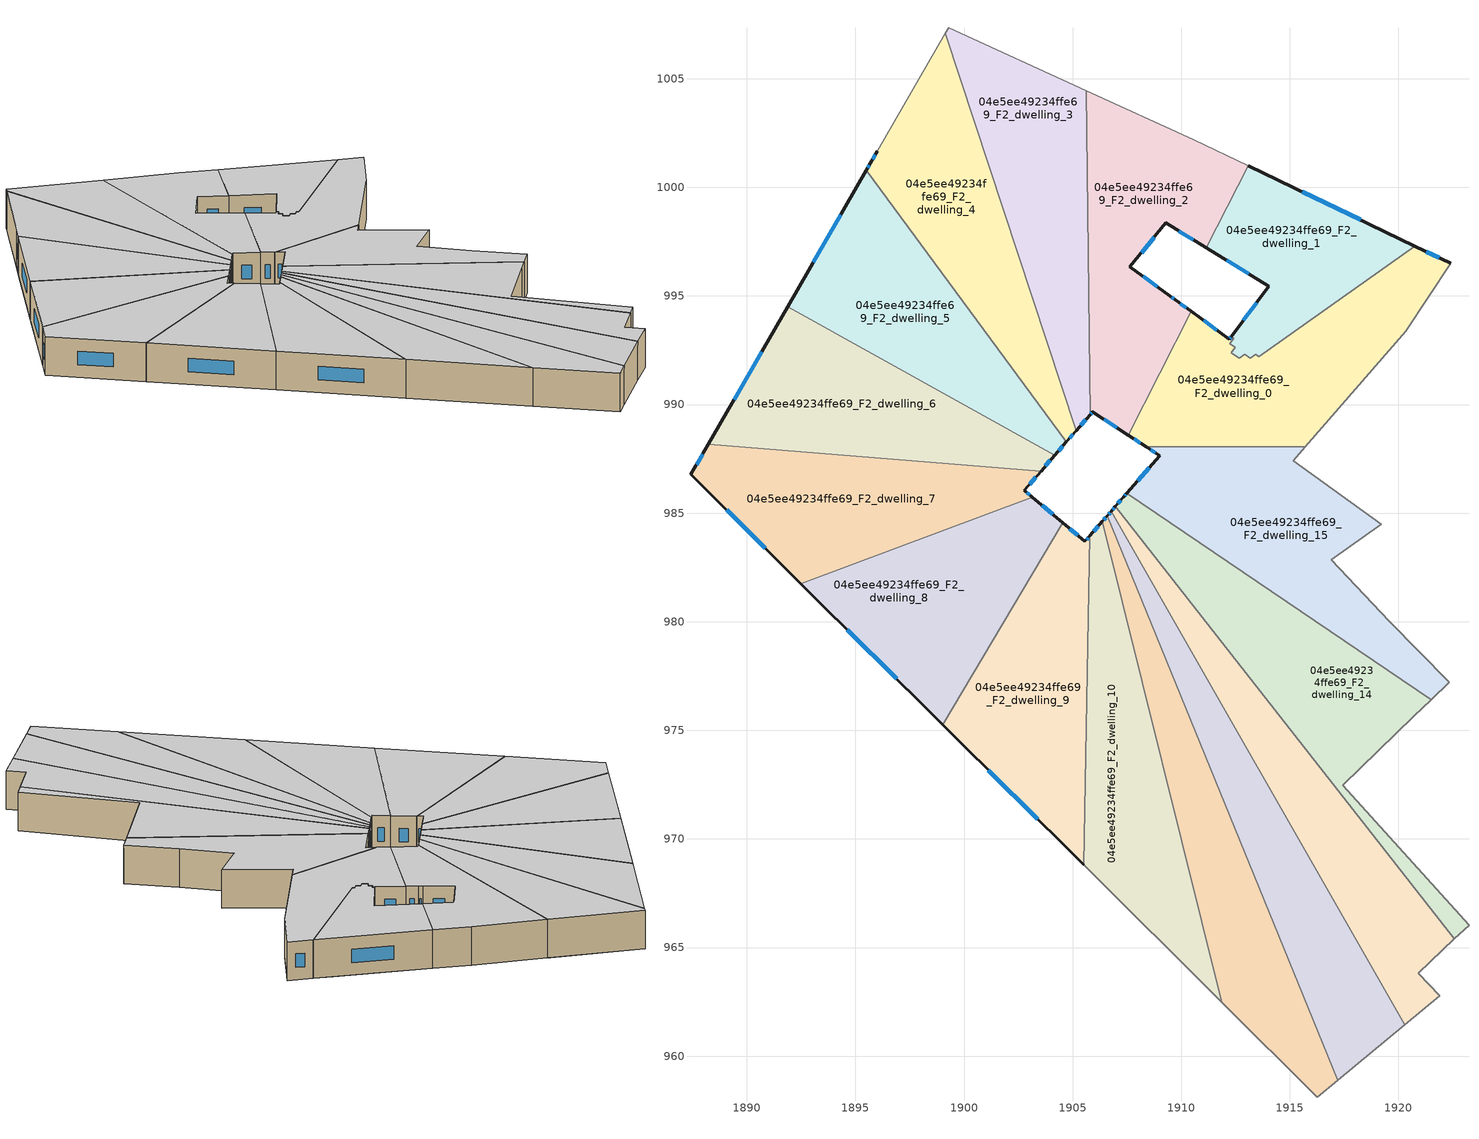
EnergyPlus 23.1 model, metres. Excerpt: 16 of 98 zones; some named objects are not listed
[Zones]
04e5ee49234ffe69_F2_dwelling_0
 floor to 04e5ee49234ffe69_F1_dwelling_16 (EU_floor_Construction): 1922.41,996.5 1920.34,993.38 1918.18,990.9 1908.49,988.05 1908.4,988.05 1907.95,988.34 1910.13,993.64 1910.46,994.29 1910.49,994.26 1912.21,993.01 1912.26,993.08 1912.3,993.13 1912.42,993.04 1912.24,992.8 1912.48,992.63 1912.3,992.39 1912.66,992.12 1912.92,992.31 1913.18,992.12 1913.44,992.3 1913.56,992.21 1920.75,997.3 z6
 floor to 04e5ee49234ffe69_F1_dwelling_1 (EU_floor_Construction): 1910.13,993.64 1907.95,988.34 1907.56,988.59 z6
 floor to 04e5ee49234ffe69_F1_dwelling_15 (EU_floor_Construction): 1918.18,990.9 1915.7,988.05 1908.49,988.05 z6
 wall outside (EU_wall_Construction): 1912.3,993.13 1912.21,993.01 1910.46,994.29 / 1922.41,996.5 1920.75,997.3 / 1907.56,988.59 1908.4,988.05 z6:9
 wall to 04e5ee49234ffe69_F2_dwelling_2 (EU_wall_Construction): 1910.46,994.29 1907.56,988.59 z6:9
 wall to 04e5ee49234ffe69_F2_dwelling_1 (EU_wall_Construction): 1920.75,997.3 1913.56,992.21 1913.44,992.3 1913.18,992.12 1912.92,992.31 1912.66,992.12 1912.3,992.39 1912.48,992.63 1912.24,992.8 1912.42,993.04 1912.3,993.13 z6:9
 wall adiabatic (EU_wall_Construction): 1915.7,988.05 1920.34,993.38 1922.41,996.5 z6:9
 wall to 04e5ee49234ffe69_F2_dwelling_15 (EU_wall_Construction): 1908.4,988.05 1915.7,988.05 z6:9
 window (EU_Window_Construction): 1911.64,993.43 1911.03,993.87 / 1912.27,993.09 1912.24,993.05 / 1921.87,996.76 1921.29,997.04 / 1907.83,988.41 1908.12,988.23 z6.98:8.02
 ceiling to 04e5ee49234ffe69_F3_dwelling_0 (EU_floor_Construction): 1920.34,993.38 1922.41,996.5 1920.75,997.3 1913.56,992.21 1913.44,992.3 1913.18,992.12 1912.92,992.31 1912.66,992.12 1912.3,992.39 1912.48,992.63 1912.24,992.8 1912.42,993.04 1912.3,993.13 1912.21,993.01 1910.46,994.29 1907.56,988.59 1908.4,988.05 1915.7,988.05 z9
04e5ee49234ffe69_F2_dwelling_1
 floor to 04e5ee49234ffe69_F1_dwelling_0 (EU_floor_Construction): 1919.47,997.91 1913.25,992.81 1912.72,993.2 1912.5,993.4 1912.64,993.58 1912.69,993.64 1914.04,995.44 1911.16,997.21 1913.08,1000.98 z6
 floor to 04e5ee49234ffe69_F1_dwelling_16 (EU_floor_Construction): 1920.75,997.3 1913.56,992.21 1913.44,992.3 1913.18,992.12 1912.92,992.31 1912.66,992.12 1912.3,992.39 1912.48,992.63 1912.24,992.8 1912.42,993.04 1912.3,993.13 1912.48,993.37 1912.49,993.38 1912.5,993.39 1912.72,993.2 1913.25,992.81 1919.47,997.91 z6
 wall outside (EU_wall_Construction): 1911.16,997.21 1914.04,995.44 1912.3,993.13 / 1920.75,997.3 1913.08,1000.99 z6:9
 wall to 04e5ee49234ffe69_F2_dwelling_2 (EU_wall_Construction): 1913.08,1000.99 1911.16,997.21 z6:9
 window (EU_Window_Construction): 1913.47,994.69 1912.87,993.88 / 1912.1,996.63 1913.1,996.02 / 1918.26,998.5 1915.57,999.79 z6.98:8.02
 ceiling to 04e5ee49234ffe69_F3_dwelling_1 (EU_floor_Construction): 1920.75,997.3 1913.08,1000.99 1911.16,997.21 1914.04,995.44 1912.3,993.13 1912.42,993.04 1912.24,992.8 1912.48,992.63 1912.3,992.39 1912.66,992.12 1912.92,992.31 1913.18,992.12 1913.44,992.3 1913.56,992.21 z9
04e5ee49234ffe69_F2_dwelling_10
 floor adiabatic (EU_floor_Construction): 1906.21,984.44 1909.36,964.96 1905.51,968.8 1905.79,983.95 z6
 floor to 04e5ee49234ffe69_F1_dwelling_10 (EU_floor_Construction): 1906.37,984.62 1911.87,962.47 1909.36,964.96 1906.21,984.44 z6
 wall outside (EU_wall_Construction): 1906.37,984.62 1905.79,983.95 z6:9
 wall to 04e5ee49234ffe69_F2_dwelling_11 (EU_wall_Construction): 1911.87,962.47 1906.37,984.62 z6:9
 wall adiabatic (EU_wall_Construction): 1905.51,968.8 1911.87,962.47 z6:9
 wall to 04e5ee49234ffe69_F2_dwelling_9 (EU_wall_Construction): 1905.79,983.95 1905.51,968.8 z6:9
 window (EU_Window_Construction): 1906.18,984.4 1905.97,984.17 z6.98:8.02
 ceiling to 04e5ee49234ffe69_F3_dwelling_10 (EU_floor_Construction): 1911.87,962.47 1906.37,984.62 1905.79,983.95 1905.51,968.8 z9
04e5ee49234ffe69_F2_dwelling_11
 floor to 04e5ee49234ffe69_F1_dwelling_10 (EU_floor_Construction): 1906.51,984.78 1915.31,959.04 1911.87,962.47 1906.37,984.62 z6
 floor to 04e5ee49234ffe69_F1_dwelling_11 (EU_floor_Construction): 1906.6,984.88 1917.2,958.88 1916.26,958.1 1915.31,959.04 1906.51,984.78 z6
 wall outside (EU_wall_Construction): 1906.6,984.88 1906.37,984.62 z6:9
 wall to 04e5ee49234ffe69_F2_dwelling_12 (EU_wall_Construction): 1917.2,958.88 1906.6,984.88 z6:9
 wall adiabatic (EU_wall_Construction): 1911.87,962.47 1916.26,958.1 1917.2,958.88 z6:9
 window (EU_Window_Construction): 1906.52,984.8 1906.44,984.7 z6.98:8.02
 ceiling to 04e5ee49234ffe69_F3_dwelling_11 (EU_floor_Construction): 1917.2,958.88 1906.6,984.88 1906.37,984.62 1911.87,962.47 1916.26,958.1 z9
04e5ee49234ffe69_F2_dwelling_12
 floor to 04e5ee49234ffe69_F1_dwelling_11 (EU_floor_Construction): 1906.69,984.99 1918.7,960.13 1917.2,958.88 1906.6,984.88 z6
 floor to 04e5ee49234ffe69_F1_dwelling_12 (EU_floor_Construction): 1906.78,985.09 1920.29,961.44 1918.7,960.13 1906.69,984.99 1906.72,985.02 z6
 wall outside (EU_wall_Construction): 1906.78,985.09 1906.6,984.88 z6:9
 wall to 04e5ee49234ffe69_F2_dwelling_13 (EU_wall_Construction): 1920.29,961.44 1906.78,985.09 z6:9
 wall adiabatic (EU_wall_Construction): 1917.2,958.88 1920.29,961.44 z6:9
 window (EU_Window_Construction): 1906.72,985.03 1906.66,984.95 z6.98:8.02
 ceiling to 04e5ee49234ffe69_F3_dwelling_12 (EU_floor_Construction): 1920.29,961.44 1906.78,985.09 1906.6,984.88 1917.2,958.88 z9
04e5ee49234ffe69_F2_dwelling_13
 floor to 04e5ee49234ffe69_F1_dwelling_12 (EU_floor_Construction): 1906.86,985.18 1921.61,962.54 1920.29,961.44 1906.78,985.09 z6
 floor to 04e5ee49234ffe69_F1_dwelling_13 (EU_floor_Construction): 1906.97,985.31 1922.58,965.39 1920.91,963.82 1921.9,962.78 1921.61,962.54 1906.86,985.18 z6
 wall outside (EU_wall_Construction): 1906.97,985.31 1906.78,985.09 z6:9
 wall adiabatic (EU_wall_Construction): 1920.29,961.44 1921.9,962.78 1920.91,963.82 1922.58,965.39 z6:9
 wall to 04e5ee49234ffe69_F2_dwelling_14 (EU_wall_Construction): 1922.58,965.39 1906.97,985.31 z6:9
 window (EU_Window_Construction): 1906.91,985.24 1906.84,985.16 z6.98:8.02
 ceiling to 04e5ee49234ffe69_F3_dwelling_13 (EU_floor_Construction): 1921.9,962.78 1920.91,963.82 1922.58,965.39 1906.97,985.31 1906.78,985.09 1920.29,961.44 z9
04e5ee49234ffe69_F2_dwelling_14
 floor to 04e5ee49234ffe69_F1_dwelling_13 (EU_floor_Construction): 1918.45,973.47 1917.44,972.48 1923.25,966.02 1922.58,965.39 1906.97,985.31 1907.01,985.35 1907.08,985.44 z6
 floor to 04e5ee49234ffe69_F1_dwelling_14 (EU_floor_Construction): 1921.51,976.41 1920.7,975.64 1918.45,973.47 1907.08,985.44 1907.34,985.73 1907.46,985.87 1907.98,985.6 z6
 floor to 04e5ee49234ffe69_F1_dwelling_15 (EU_floor_Construction): 1907.98,985.6 1907.46,985.87 1907.5,985.92 z6
 wall outside (EU_wall_Construction): 1907.5,985.92 1907.34,985.73 1906.97,985.31 z6:9
 wall adiabatic (EU_wall_Construction): 1922.58,965.39 1923.25,966.02 1917.44,972.48 1920.7,975.64 1921.51,976.41 z6:9
 wall to 04e5ee49234ffe69_F2_dwelling_15 (EU_wall_Construction): 1921.51,976.41 1907.5,985.92 z6:9
 window (EU_Window_Construction): 1907.22,985.59 1907.09,985.44 / 1907.45,985.86 1907.39,985.79 z6.98:8.02
 ceiling to 04e5ee49234ffe69_F3_dwelling_14 (EU_floor_Construction): 1923.25,966.02 1917.44,972.48 1920.7,975.64 1921.51,976.41 1907.5,985.92 1907.34,985.73 1906.97,985.31 1922.58,965.39 z9
04e5ee49234ffe69_F2_dwelling_15
 floor to 04e5ee49234ffe69_F1_dwelling_14 (EU_floor_Construction): 1920.95,978.63 1922.35,977.21 1921.51,976.41 1907.98,985.6 z6
 floor to 04e5ee49234ffe69_F1_dwelling_15 (EU_floor_Construction): 1919.22,984.48 1916.91,982.86 1919.58,980.02 1920.95,978.63 1907.98,985.6 1907.5,985.92 1909.01,987.65 1908.42,988.03 1908.49,988.05 1915.7,988.05 1915.15,987.41 z6
 wall outside (EU_wall_Construction): 1908.4,988.05 1909.01,987.65 1907.5,985.92 z6:9
 wall adiabatic (EU_wall_Construction): 1921.51,976.41 1922.35,977.21 1919.58,980.02 1916.91,982.86 1919.22,984.48 1915.15,987.41 1915.7,988.05 z6:9
 window (EU_Window_Construction): 1908.6,987.92 1908.81,987.78 / 1908.52,987.09 1907.99,986.48 z6.98:8.02
 ceiling to 04e5ee49234ffe69_F3_dwelling_15 (EU_floor_Construction): 1922.35,977.21 1919.58,980.02 1916.91,982.86 1919.22,984.48 1915.15,987.41 1915.7,988.05 1908.4,988.05 1909.01,987.65 1907.5,985.92 1921.51,976.41 z9
04e5ee49234ffe69_F2_dwelling_2
 floor to 04e5ee49234ffe69_F1_dwelling_1 (EU_floor_Construction): 1910.57,1002.19 1911.91,1001.54 1910.34,997.71 1909.28,998.36 1907.64,996.34 1909.49,994.99 1909.73,994.82 1910.41,994.33 1910.13,993.64 1907.56,988.59 1906.02,989.59 1905.71,997.41 1905.63,1004.45 z6
 floor to 04e5ee49234ffe69_F1_dwelling_0 (EU_floor_Construction): 1913.08,1000.98 1911.16,997.21 1910.34,997.71 1911.91,1001.54 z6
 floor to 04e5ee49234ffe69_F1_dwelling_16 (EU_floor_Construction): 1910.46,994.29 1910.13,993.64 1910.41,994.33 z6
 floor to 04e5ee49234ffe69_F1_dwelling_2 (EU_floor_Construction): 1905.71,997.41 1906.02,989.59 1905.91,989.66 1905.8,989.54 z6
 wall outside (EU_wall_Construction): 1905.8,989.54 1905.91,989.66 1907.56,988.59 / 1910.46,994.29 1909.73,994.82 1909.49,994.99 1907.64,996.34 1909.28,998.36 1911.16,997.21 z6:9
 wall to 04e5ee49234ffe69_F2_dwelling_3 (EU_wall_Construction): 1905.63,1004.45 1905.8,989.54 z6:9
 wall adiabatic (EU_wall_Construction): 1913.08,1000.99 1910.57,1002.19 1905.63,1004.45 z6:9
 window (EU_Window_Construction): 1905.84,989.58 1905.88,989.62 / 1909.89,997.99 1910.55,997.58 / 1908.17,997 1908.75,997.7 / 1908.89,995.43 1908.24,995.9 / 1909.65,994.88 1909.57,994.94 / 1910.22,994.46 1909.97,994.65 / 1906.45,989.31 1907.02,988.94 z6.98:8.02
 ceiling to 04e5ee49234ffe69_F3_dwelling_2 (EU_floor_Construction): 1907.56,988.59 1910.46,994.29 1909.73,994.82 1909.49,994.99 1907.64,996.34 1909.28,998.36 1911.16,997.21 1913.08,1000.99 1910.57,1002.19 1905.63,1004.45 1905.8,989.54 1905.91,989.66 z9
04e5ee49234ffe69_F2_dwelling_3
 floor to 04e5ee49234ffe69_F1_dwelling_2 (EU_floor_Construction): 1905.43,1004.54 1905.71,997.41 1905.8,989.54 1905.73,989.45 1905.16,988.8 1899.14,1007.08 1899.19,1007.17 1899.29,1007.35 z6
 floor to 04e5ee49234ffe69_F1_dwelling_1 (EU_floor_Construction): 1905.63,1004.45 1905.71,997.41 1905.43,1004.54 z6
 wall outside (EU_wall_Construction): 1905.16,988.8 1905.8,989.54 z6:9
 wall to 04e5ee49234ffe69_F2_dwelling_4 (EU_wall_Construction): 1899.14,1007.08 1905.16,988.8 z6:9
 wall adiabatic (EU_wall_Construction): 1905.63,1004.45 1899.29,1007.35 1899.14,1007.08 z6:9
 window (EU_Window_Construction): 1905.37,989.04 1905.6,989.3 z6.98:8.02
 ceiling to 04e5ee49234ffe69_F3_dwelling_3 (EU_floor_Construction): 1905.16,988.8 1905.8,989.54 1905.63,1004.45 1899.29,1007.35 1899.14,1007.08 z9
04e5ee49234ffe69_F2_dwelling_4
 floor to 04e5ee49234ffe69_F1_dwelling_2 (EU_floor_Construction): 1899.14,1007.08 1905.16,988.8 1905.15,988.79 1899.07,1006.97 z6
 floor adiabatic (EU_floor_Construction): 1899.14,1007.08 1899.07,1006.97 1905.15,988.79 1905.16,988.8 1904.71,988.28 1895.51,1000.79 1896.01,1001.67 z6
 wall outside (EU_wall_Construction): 1904.71,988.28 1905.16,988.8 / 1896.01,1001.67 1895.69,1001.11 1895.51,1000.79 z6:9
 wall to 04e5ee49234ffe69_F2_dwelling_5 (EU_wall_Construction): 1895.51,1000.79 1904.71,988.28 z6:9
 wall adiabatic (EU_wall_Construction): 1899.14,1007.08 1896.01,1001.67 z6:9
 window (EU_Window_Construction): 1904.86,988.45 1905.02,988.63 / 1895.63,1001.01 1895.57,1000.9 / 1895.91,1001.49 1895.79,1001.29 z6.98:8.02
 ceiling to 04e5ee49234ffe69_F3_dwelling_4 (EU_floor_Construction): 1904.71,988.28 1905.16,988.8 1899.14,1007.08 1896.01,1001.67 1895.51,1000.79 z9
04e5ee49234ffe69_F2_dwelling_5
 floor adiabatic (EU_floor_Construction): 1895.51,1000.79 1904.71,988.28 1904.24,987.73 1892.24,995.12 z6
 floor to 04e5ee49234ffe69_F1_dwelling_5 (EU_floor_Construction): 1904.24,987.73 1904.18,987.67 1891.87,994.49 1892.24,995.12 z6
 wall outside (EU_wall_Construction): 1904.18,987.67 1904.71,988.28 / 1895.51,1000.79 1891.87,994.49 z6:9
 wall to 04e5ee49234ffe69_F2_dwelling_6 (EU_wall_Construction): 1891.87,994.49 1904.18,987.67 z6:9
 window (EU_Window_Construction): 1904.35,987.87 1904.54,988.08 / 1894.33,998.74 1893.05,996.54 z6.98:8.02
 ceiling to 04e5ee49234ffe69_F3_dwelling_5 (EU_floor_Construction): 1904.18,987.67 1904.71,988.28 1895.51,1000.79 1891.87,994.49 z9
04e5ee49234ffe69_F2_dwelling_6
 floor to 04e5ee49234ffe69_F1_dwelling_5 (EU_floor_Construction): 1904.18,987.67 1903.65,987.06 1888.81,989.18 1891.87,994.49 z6
 floor to 04e5ee49234ffe69_F1_dwelling_6 (EU_floor_Construction): 1903.65,987.06 1903.54,986.93 1888.23,988.17 1888.81,989.18 z6
 wall outside (EU_wall_Construction): 1903.54,986.93 1904.18,987.67 / 1891.87,994.49 1888.23,988.17 z6:9
 wall to 04e5ee49234ffe69_F2_dwelling_7 (EU_wall_Construction): 1888.23,988.17 1903.54,986.93 z6:9
 window (EU_Window_Construction): 1903.75,987.17 1903.97,987.43 / 1890.69,992.43 1889.41,990.22 z6.98:8.02
 ceiling to 04e5ee49234ffe69_F3_dwelling_6 (EU_floor_Construction): 1903.54,986.93 1904.18,987.67 1891.87,994.49 1888.23,988.17 z9
04e5ee49234ffe69_F2_dwelling_7
 floor to 04e5ee49234ffe69_F1_dwelling_6 (EU_floor_Construction): 1903.54,986.93 1902.77,986.04 1902.8,986.01 1891.06,983.17 1887.43,986.78 1888.23,988.17 z6
 floor to 04e5ee49234ffe69_F1_dwelling_7 (EU_floor_Construction): 1903.13,985.74 1892.49,981.75 1891.06,983.17 1902.8,986.01 z6
 wall outside (EU_wall_Construction): 1903.14,985.74 1902.77,986.04 1903.54,986.93 / 1888.23,988.17 1887.43,986.78 1892.49,981.75 z6:9
 wall to 04e5ee49234ffe69_F2_dwelling_8 (EU_wall_Construction): 1892.49,981.75 1903.14,985.74 z6:9
 window (EU_Window_Construction): 1903.02,986.33 1903.29,986.64 / 1903.02,985.84 1902.89,985.94 / 1889.08,985.14 1890.85,983.38 / 1887.97,987.72 1887.69,987.23 z6.98:8.02
 ceiling to 04e5ee49234ffe69_F3_dwelling_7 (EU_floor_Construction): 1903.14,985.74 1902.77,986.04 1903.54,986.93 1888.23,988.17 1887.43,986.78 1892.49,981.75 z9
04e5ee49234ffe69_F2_dwelling_8
 floor to 04e5ee49234ffe69_F1_dwelling_8 (EU_floor_Construction): 1904.54,984.56 1899.02,975.26 1897.21,977.05 1904.17,984.87 z6
 floor adiabatic (EU_floor_Construction): 1904.17,984.87 1897.21,977.05 1892.49,981.75 1903.14,985.74 1904.54,984.56 z6
 wall outside (EU_wall_Construction): 1904.54,984.56 1903.14,985.74 / 1892.49,981.75 1899.02,975.26 z6:9
 wall to 04e5ee49234ffe69_F2_dwelling_9 (EU_wall_Construction): 1899.02,975.26 1904.54,984.56 z6:9
 window (EU_Window_Construction): 1904.08,984.94 1903.59,985.35 / 1894.61,979.64 1896.89,977.37 z6.98:8.02
 ceiling to 04e5ee49234ffe69_F3_dwelling_8 (EU_floor_Construction): 1899.02,975.26 1904.54,984.56 1903.14,985.74 1892.49,981.75 z9
04e5ee49234ffe69_F2_dwelling_9
 floor adiabatic (EU_floor_Construction): 1905.79,983.95 1905.51,968.8 1899.02,975.26 1904.54,984.56 1905.57,983.7 z6
 wall outside (EU_wall_Construction): 1905.79,983.95 1905.57,983.7 1904.54,984.56 / 1899.02,975.26 1905.51,968.8 z6:9
 window (EU_Window_Construction): 1905.23,983.98 1904.87,984.28 / 1905.72,983.87 1905.64,983.78 / 1901.13,973.16 1903.4,970.9 z6.98:8.02
 ceiling to 04e5ee49234ffe69_F3_dwelling_9 (EU_floor_Construction): 1905.51,968.8 1905.79,983.95 1905.57,983.7 1904.54,984.56 1899.02,975.26 z9
[Building]
EU S2 Campaign: North Axis=0; Terrain=City; Solar Distribution=FullExterior
[Site:Location]
Bologna: Latitude=44.5; Longitude=11.25; Time Zone=1; Elevation=37
[SizingPeriod:WeatherFileDays]
AnnualSizingPeriod: Begin Month=1; Begin Day of Month=1; End Month=12; End Day of Month=31; Day of Week for Start Day=Monday; Use Weather File Daylight Saving Period=No; Use Weather File Rain and Snow Indicators=No
[MATERIAL]
EU_InternalMass_Material: Roughness=MediumRough; Thickness=0.1; Conductivity=1; Density=1800; Specific Heat=900; Thermal Absorptance=0.9; Solar Absorptance=0.7; Visible Absorptance=0.7
[MATERIAL:NOMASS] Roughness=MediumRough; Thermal Absorptance=0.9; Solar Absorptance=0.7; Visible Absorptance=0.7
Name | Thermal Resistance
EU_wall_NoMass | 0.905828
EU_floor_NoMass | 0.67114
[WINDOWMATERIAL:SIMPLEGLAZINGSYSTEM]
EU_Window_SimpleGlazing: UFactor=4.52486; Solar Heat Gain Coefficient=0.85; Visible Transmittance=0.85
[CONSTRUCTION]
EU_wall_Construction: EU_wall_NoMass
EU_floor_Construction: EU_floor_NoMass
EU_Window_Construction: EU_Window_SimpleGlazing
EU_InternalMass_Construction: EU_InternalMass_Material
[ZONE] Type=1; Multiplier=1; Ceiling Height=autocalculate; Floor Area=autocalculate; Part of Total Floor Area=Yes
Name | Volume
04e5ee49234ffe69_F2_dwelling_0 | 184.293
04e5ee49234ffe69_F2_dwelling_1 | 119.454
04e5ee49234ffe69_F2_dwelling_10 | 171.989
04e5ee49234ffe69_F2_dwelling_11 | 171.993
04e5ee49234ffe69_F2_dwelling_12 | 172.049
04e5ee49234ffe69_F2_dwelling_13 | 171.94
04e5ee49234ffe69_F2_dwelling_14 | 184.734
04e5ee49234ffe69_F2_dwelling_15 | 186.137
04e5ee49234ffe69_F2_dwelling_2 | 185.447
04e5ee49234ffe69_F2_dwelling_3 | 172.025
04e5ee49234ffe69_F2_dwelling_4 | 172.03
04e5ee49234ffe69_F2_dwelling_5 | 171.978
04e5ee49234ffe69_F2_dwelling_6 | 172.019
04e5ee49234ffe69_F2_dwelling_7 | 172.017
04e5ee49234ffe69_F2_dwelling_8 | 171.984
04e5ee49234ffe69_F2_dwelling_9 | 172.028
[INTERNALMASS] Construction=EU_InternalMass_Construction
Name | Zone or ZoneList | Surface Area
04e5ee49234ffe69_F2_dwelling_0_EU_InternalMass | 04e5ee49234ffe69_F2_dwelling_0 | 61.4302
04e5ee49234ffe69_F2_dwelling_1_EU_InternalMass | 04e5ee49234ffe69_F2_dwelling_1 | 39.817
04e5ee49234ffe69_F2_dwelling_2_EU_InternalMass | 04e5ee49234ffe69_F2_dwelling_2 | 61.8236
04e5ee49234ffe69_F2_dwelling_3_EU_InternalMass | 04e5ee49234ffe69_F2_dwelling_3 | 57.3421
04e5ee49234ffe69_F2_dwelling_4_EU_InternalMass | 04e5ee49234ffe69_F2_dwelling_4 | 57.3426
04e5ee49234ffe69_F2_dwelling_5_EU_InternalMass | 04e5ee49234ffe69_F2_dwelling_5 | 57.3261
04e5ee49234ffe69_F2_dwelling_6_EU_InternalMass | 04e5ee49234ffe69_F2_dwelling_6 | 57.3393
04e5ee49234ffe69_F2_dwelling_7_EU_InternalMass | 04e5ee49234ffe69_F2_dwelling_7 | 57.3388
04e5ee49234ffe69_F2_dwelling_8_EU_InternalMass | 04e5ee49234ffe69_F2_dwelling_8 | 57.3284
04e5ee49234ffe69_F2_dwelling_9_EU_InternalMass | 04e5ee49234ffe69_F2_dwelling_9 | 57.3436
04e5ee49234ffe69_F2_dwelling_10_EU_InternalMass | 04e5ee49234ffe69_F2_dwelling_10 | 57.3295
04e5ee49234ffe69_F2_dwelling_11_EU_InternalMass | 04e5ee49234ffe69_F2_dwelling_11 | 57.3306
04e5ee49234ffe69_F2_dwelling_12_EU_InternalMass | 04e5ee49234ffe69_F2_dwelling_12 | 57.3498
04e5ee49234ffe69_F2_dwelling_13_EU_InternalMass | 04e5ee49234ffe69_F2_dwelling_13 | 57.3151
04e5ee49234ffe69_F2_dwelling_14_EU_InternalMass | 04e5ee49234ffe69_F2_dwelling_14 | 61.583
04e5ee49234ffe69_F2_dwelling_15_EU_InternalMass | 04e5ee49234ffe69_F2_dwelling_15 | 62.0438
[OTHEREQUIPMENT] Fuel Type=Electricity; Design Level Calculation Method=Watts/Area; Power per Zone Floor Area=1; Fraction Latent=0; Fraction Radiant=0; Fraction Lost=0; Carbon Dioxide Generation Rate=0; EndUse Subcategory=EU_Step8_InternalGains
Name | Zone or ZoneList or Space or SpaceList | Schedule
EU_Step8_InternalGain_04e5ee49234ffe69_F2_dwelling_0_f000 | 04e5ee49234ffe69_F2_dwelling_0 | EU_Step8_GainSchedule_04e5ee49234ffe69_F2_dwelling_0_f000
EU_Step8_InternalGain_04e5ee49234ffe69_F2_dwelling_1_f000 | 04e5ee49234ffe69_F2_dwelling_1 | EU_Step8_GainSchedule_04e5ee49234ffe69_F2_dwelling_1_f000
EU_Step8_InternalGain_04e5ee49234ffe69_F2_dwelling_2_f000 | 04e5ee49234ffe69_F2_dwelling_2 | EU_Step8_GainSchedule_04e5ee49234ffe69_F2_dwelling_2_f000
EU_Step8_InternalGain_04e5ee49234ffe69_F2_dwelling_3_f000 | 04e5ee49234ffe69_F2_dwelling_3 | EU_Step8_GainSchedule_04e5ee49234ffe69_F2_dwelling_3_f000
EU_Step8_InternalGain_04e5ee49234ffe69_F2_dwelling_4_f000 | 04e5ee49234ffe69_F2_dwelling_4 | EU_Step8_GainSchedule_04e5ee49234ffe69_F2_dwelling_4_f000
EU_Step8_InternalGain_04e5ee49234ffe69_F2_dwelling_5_f000 | 04e5ee49234ffe69_F2_dwelling_5 | EU_Step8_GainSchedule_04e5ee49234ffe69_F2_dwelling_5_f000
EU_Step8_InternalGain_04e5ee49234ffe69_F2_dwelling_6_f000 | 04e5ee49234ffe69_F2_dwelling_6 | EU_Step8_GainSchedule_04e5ee49234ffe69_F2_dwelling_6_f000
EU_Step8_InternalGain_04e5ee49234ffe69_F2_dwelling_7_f000 | 04e5ee49234ffe69_F2_dwelling_7 | EU_Step8_GainSchedule_04e5ee49234ffe69_F2_dwelling_7_f000
EU_Step8_InternalGain_04e5ee49234ffe69_F2_dwelling_8_f000 | 04e5ee49234ffe69_F2_dwelling_8 | EU_Step8_GainSchedule_04e5ee49234ffe69_F2_dwelling_8_f000
EU_Step8_InternalGain_04e5ee49234ffe69_F2_dwelling_9_f000 | 04e5ee49234ffe69_F2_dwelling_9 | EU_Step8_GainSchedule_04e5ee49234ffe69_F2_dwelling_9_f000
EU_Step8_InternalGain_04e5ee49234ffe69_F2_dwelling_10_f000 | 04e5ee49234ffe69_F2_dwelling_10 | EU_Step8_GainSchedule_04e5ee49234ffe69_F2_dwelling_10_f000
EU_Step8_InternalGain_04e5ee49234ffe69_F2_dwelling_11_f000 | 04e5ee49234ffe69_F2_dwelling_11 | EU_Step8_GainSchedule_04e5ee49234ffe69_F2_dwelling_11_f000
EU_Step8_InternalGain_04e5ee49234ffe69_F2_dwelling_12_f000 | 04e5ee49234ffe69_F2_dwelling_12 | EU_Step8_GainSchedule_04e5ee49234ffe69_F2_dwelling_12_f000
EU_Step8_InternalGain_04e5ee49234ffe69_F2_dwelling_13_f000 | 04e5ee49234ffe69_F2_dwelling_13 | EU_Step8_GainSchedule_04e5ee49234ffe69_F2_dwelling_13_f000
EU_Step8_InternalGain_04e5ee49234ffe69_F2_dwelling_14_f000 | 04e5ee49234ffe69_F2_dwelling_14 | EU_Step8_GainSchedule_04e5ee49234ffe69_F2_dwelling_14_f000
EU_Step8_InternalGain_04e5ee49234ffe69_F2_dwelling_15_f000 | 04e5ee49234ffe69_F2_dwelling_15 | EU_Step8_GainSchedule_04e5ee49234ffe69_F2_dwelling_15_f000
[ZONEVENTILATION:DESIGNFLOWRATE] Schedule=EU_AlwaysOn; Design Flow Rate Calculation Method=AirChanges/Hour; Air Changes per Hour=0.73129; Ventilation Type=Natural; Fan Pressure Rise=0; Fan Total Efficiency=1; Constant Term Coefficient=1; Temperature Term Coefficient=0; Velocity Term Coefficient=0; Velocity Squared Term Coefficient=0; Minimum Indoor Temperature=-100; Maximum Indoor Temperature=100; Delta Temperature=-100; Minimum Outdoor Temperature=-100; Maximum Outdoor Temperature=100; Maximum Wind Speed=40
Name | Zone or ZoneList or Space or SpaceList
EU_ConstantAir_04e5ee49234ffe69_F2_dwelling_0 | 04e5ee49234ffe69_F2_dwelling_0
EU_ConstantAir_04e5ee49234ffe69_F2_dwelling_1 | 04e5ee49234ffe69_F2_dwelling_1
EU_ConstantAir_04e5ee49234ffe69_F2_dwelling_2 | 04e5ee49234ffe69_F2_dwelling_2
EU_ConstantAir_04e5ee49234ffe69_F2_dwelling_3 | 04e5ee49234ffe69_F2_dwelling_3
EU_ConstantAir_04e5ee49234ffe69_F2_dwelling_4 | 04e5ee49234ffe69_F2_dwelling_4
EU_ConstantAir_04e5ee49234ffe69_F2_dwelling_5 | 04e5ee49234ffe69_F2_dwelling_5
EU_ConstantAir_04e5ee49234ffe69_F2_dwelling_6 | 04e5ee49234ffe69_F2_dwelling_6
EU_ConstantAir_04e5ee49234ffe69_F2_dwelling_7 | 04e5ee49234ffe69_F2_dwelling_7
EU_ConstantAir_04e5ee49234ffe69_F2_dwelling_8 | 04e5ee49234ffe69_F2_dwelling_8
EU_ConstantAir_04e5ee49234ffe69_F2_dwelling_9 | 04e5ee49234ffe69_F2_dwelling_9
EU_ConstantAir_04e5ee49234ffe69_F2_dwelling_10 | 04e5ee49234ffe69_F2_dwelling_10
EU_ConstantAir_04e5ee49234ffe69_F2_dwelling_11 | 04e5ee49234ffe69_F2_dwelling_11
EU_ConstantAir_04e5ee49234ffe69_F2_dwelling_12 | 04e5ee49234ffe69_F2_dwelling_12
EU_ConstantAir_04e5ee49234ffe69_F2_dwelling_13 | 04e5ee49234ffe69_F2_dwelling_13
EU_ConstantAir_04e5ee49234ffe69_F2_dwelling_14 | 04e5ee49234ffe69_F2_dwelling_14
EU_ConstantAir_04e5ee49234ffe69_F2_dwelling_15 | 04e5ee49234ffe69_F2_dwelling_15
[HVACTEMPLATE:ZONE:IDEALLOADSAIRSYSTEM] System Availability Schedule=EU_AlwaysOn; Maximum Heating Supply Air Temperature=50; Minimum Cooling Supply Air Temperature=13; Maximum Heating Supply Air Humidity Ratio=0.0156; Minimum Cooling Supply Air Humidity Ratio=0.0077; Heating Limit=NoLimit; Cooling Limit=NoLimit; Heating Availability Schedule=EU_AlwaysOn; Cooling Availability Schedule=EU_CoolingOff; Dehumidification Control Type=ConstantSensibleHeatRatio; Cooling Sensible Heat Ratio=0.7; Dehumidification Setpoint=60; Humidification Control Type=None; Humidification Setpoint=30; Outdoor Air Method=None; Outdoor Air Flow Rate per Person=0.00944; Outdoor Air Flow Rate per Zone Floor Area=0; Outdoor Air Flow Rate per Zone=0; Demand Controlled Ventilation Type=None; Outdoor Air Economizer Type=NoEconomizer; Heat Recovery Type=None; Sensible Heat Recovery Effectiveness=0.7; Latent Heat Recovery Effectiveness=0.65
Name | Template Thermostat
04e5ee49234ffe69_F2_dwelling_0 | EU_HeatOnly_04e5ee49234ffe69_F2_dwelling_0
04e5ee49234ffe69_F2_dwelling_1 | EU_HeatOnly_04e5ee49234ffe69_F2_dwelling_1
04e5ee49234ffe69_F2_dwelling_2 | EU_HeatOnly_04e5ee49234ffe69_F2_dwelling_2
04e5ee49234ffe69_F2_dwelling_3 | EU_HeatOnly_04e5ee49234ffe69_F2_dwelling_3
04e5ee49234ffe69_F2_dwelling_4 | EU_HeatOnly_04e5ee49234ffe69_F2_dwelling_4
04e5ee49234ffe69_F2_dwelling_5 | EU_HeatOnly_04e5ee49234ffe69_F2_dwelling_5
04e5ee49234ffe69_F2_dwelling_6 | EU_HeatOnly_04e5ee49234ffe69_F2_dwelling_6
04e5ee49234ffe69_F2_dwelling_7 | EU_HeatOnly_04e5ee49234ffe69_F2_dwelling_7
04e5ee49234ffe69_F2_dwelling_8 | EU_HeatOnly_04e5ee49234ffe69_F2_dwelling_8
04e5ee49234ffe69_F2_dwelling_9 | EU_HeatOnly_04e5ee49234ffe69_F2_dwelling_9
04e5ee49234ffe69_F2_dwelling_10 | EU_HeatOnly_04e5ee49234ffe69_F2_dwelling_10
04e5ee49234ffe69_F2_dwelling_11 | EU_HeatOnly_04e5ee49234ffe69_F2_dwelling_11
04e5ee49234ffe69_F2_dwelling_12 | EU_HeatOnly_04e5ee49234ffe69_F2_dwelling_12
04e5ee49234ffe69_F2_dwelling_13 | EU_HeatOnly_04e5ee49234ffe69_F2_dwelling_13
04e5ee49234ffe69_F2_dwelling_14 | EU_HeatOnly_04e5ee49234ffe69_F2_dwelling_14
04e5ee49234ffe69_F2_dwelling_15 | EU_HeatOnly_04e5ee49234ffe69_F2_dwelling_15
[SIZING:ZONE] Zone Cooling Design Supply Air Temperature Input Method=SupplyAirTemperature; Zone Cooling Design Supply Air Temperature=13; Zone Heating Design Supply Air Temperature Input Method=SupplyAirTemperature; Zone Heating Design Supply Air Temperature=50; Zone Cooling Design Supply Air Humidity Ratio=0.008; Zone Heating Design Supply Air Humidity Ratio=0.008; Cooling Design Air Flow Method=DesignDay; Cooling Design Air Flow Rate=0; Cooling Minimum Air Flow per Zone Floor Area=0.000762; Cooling Minimum Air Flow=0; Cooling Minimum Air Flow Fraction=0.2; Heating Design Air Flow Method=DesignDay; Heating Design Air Flow Rate=0; Heating Maximum Air Flow per Zone Floor Area=0.002032; Heating Maximum Air Flow=0.141576; Heating Maximum Air Flow Fraction=0.3; Account for Dedicated Outdoor Air System=No; Dedicated Outdoor Air System Control Strategy=NeutralSupplyAir; Dedicated Outdoor Air Low Setpoint Temperature for Design=autosize; Dedicated Outdoor Air High Setpoint Temperature for Design=autosize; Zone Load Sizing Method=Sensible Load Only No Latent Load; Zone Latent Cooling Design Supply Air Humidity Ratio Input Method=HumidityRatioDifference; Zone Cooling Design Supply Air Humidity Ratio Difference=0.005; Zone Latent Heating Design Supply Air Humidity Ratio Input Method=HumidityRatioDifference; Zone Humidification Design Supply Air Humidity Ratio Difference=0.005
04e5ee49234ffe69_F2_dwelling_0; 04e5ee49234ffe69_F2_dwelling_1; 04e5ee49234ffe69_F2_dwelling_2; 04e5ee49234ffe69_F2_dwelling_3; 04e5ee49234ffe69_F2_dwelling_4; 04e5ee49234ffe69_F2_dwelling_5; 04e5ee49234ffe69_F2_dwelling_6; 04e5ee49234ffe69_F2_dwelling_7; 04e5ee49234ffe69_F2_dwelling_8; 04e5ee49234ffe69_F2_dwelling_9; 04e5ee49234ffe69_F2_dwelling_10; 04e5ee49234ffe69_F2_dwelling_11; 04e5ee49234ffe69_F2_dwelling_12; 04e5ee49234ffe69_F2_dwelling_13; 04e5ee49234ffe69_F2_dwelling_14; 04e5ee49234ffe69_F2_dwelling_15
[SCHEDULE:CONSTANT]
Name | Hourly Value
EU_AlwaysOn | 1
EU_CoolingOff | 0
[SCHEDULE:FILE] Column Number=1; Rows to Skip at Top=0; Number of Hours of Data=8760; Column Separator=Comma; Interpolate to Timestep=No; Minutes per Item=60; Adjust Schedule for Daylight Savings=Yes
Name | File
EU_Step8_GainSchedule_04e5ee49234ffe69_F2_dwelling_0_f000 | ../../schedules/04e5ee49234ffe69/04e5ee49234ffe69_F2_dwelling_0_f000_gain.csv
EU_Step8_GainSchedule_04e5ee49234ffe69_F2_dwelling_1_f000 | ../../schedules/04e5ee49234ffe69/04e5ee49234ffe69_F2_dwelling_1_f000_gain.csv
EU_Step8_GainSchedule_04e5ee49234ffe69_F2_dwelling_2_f000 | ../../schedules/04e5ee49234ffe69/04e5ee49234ffe69_F2_dwelling_2_f000_gain.csv
EU_Step8_GainSchedule_04e5ee49234ffe69_F2_dwelling_3_f000 | ../../schedules/04e5ee49234ffe69/04e5ee49234ffe69_F2_dwelling_3_f000_gain.csv
EU_Step8_GainSchedule_04e5ee49234ffe69_F2_dwelling_4_f000 | ../../schedules/04e5ee49234ffe69/04e5ee49234ffe69_F2_dwelling_4_f000_gain.csv
EU_Step8_GainSchedule_04e5ee49234ffe69_F2_dwelling_5_f000 | ../../schedules/04e5ee49234ffe69/04e5ee49234ffe69_F2_dwelling_5_f000_gain.csv
EU_Step8_GainSchedule_04e5ee49234ffe69_F2_dwelling_6_f000 | ../../schedules/04e5ee49234ffe69/04e5ee49234ffe69_F2_dwelling_6_f000_gain.csv
EU_Step8_GainSchedule_04e5ee49234ffe69_F2_dwelling_7_f000 | ../../schedules/04e5ee49234ffe69/04e5ee49234ffe69_F2_dwelling_7_f000_gain.csv
EU_Step8_GainSchedule_04e5ee49234ffe69_F2_dwelling_8_f000 | ../../schedules/04e5ee49234ffe69/04e5ee49234ffe69_F2_dwelling_8_f000_gain.csv
EU_Step8_GainSchedule_04e5ee49234ffe69_F2_dwelling_9_f000 | ../../schedules/04e5ee49234ffe69/04e5ee49234ffe69_F2_dwelling_9_f000_gain.csv
EU_Step8_GainSchedule_04e5ee49234ffe69_F2_dwelling_10_f000 | ../../schedules/04e5ee49234ffe69/04e5ee49234ffe69_F2_dwelling_10_f000_gain.csv
EU_Step8_GainSchedule_04e5ee49234ffe69_F2_dwelling_11_f000 | ../../schedules/04e5ee49234ffe69/04e5ee49234ffe69_F2_dwelling_11_f000_gain.csv
EU_Step8_GainSchedule_04e5ee49234ffe69_F2_dwelling_12_f000 | ../../schedules/04e5ee49234ffe69/04e5ee49234ffe69_F2_dwelling_12_f000_gain.csv
EU_Step8_GainSchedule_04e5ee49234ffe69_F2_dwelling_13_f000 | ../../schedules/04e5ee49234ffe69/04e5ee49234ffe69_F2_dwelling_13_f000_gain.csv
EU_Step8_GainSchedule_04e5ee49234ffe69_F2_dwelling_14_f000 | ../../schedules/04e5ee49234ffe69/04e5ee49234ffe69_F2_dwelling_14_f000_gain.csv
EU_Step8_GainSchedule_04e5ee49234ffe69_F2_dwelling_15_f000 | ../../schedules/04e5ee49234ffe69/04e5ee49234ffe69_F2_dwelling_15_f000_gain.csv
